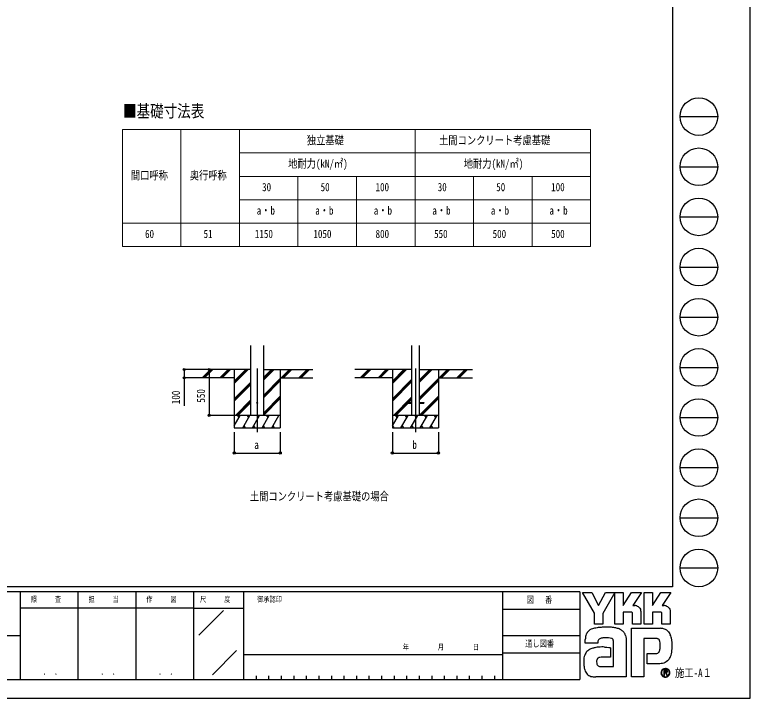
# Model space of a CAD drawing. Units: millimetres, scale not verified. Extents: x -12615 to 12615, y -8910 to 8910.
# Drawn here: x 3818 to 12615, y -8910 to -731 of the extents above; entities that cross this region are included whole.
import ezdxf
from ezdxf.enums import TextEntityAlignment as Align

# ---------------------------------------------------------------- set-up
doc = ezdxf.new("R2010")
doc.units = ezdxf.units.MM
doc.header["$LTSCALE"] = 50
doc.layers.add('0-1_TABLE1', color=7, linetype='Continuous', lineweight=18)
for name, color, linetype in [('0-2_USER1', 3, 'Continuous'), ('0-4_YKK_12', 2, 'Continuous'), ('0-5_YKK_13', 4, 'Continuous'), ('0-6_YKK_A1', 4, 'Continuous'), ('0-7_YKK_D', 6, 'Continuous'), ('0-8_YKK_ZWAK', 7, 'Continuous')]:
    doc.layers.add(name, color=color, linetype=linetype)
doc.styles.add('ＭＳ ゴシック', font='')
doc.styles.get('ＭＳ ゴシック').set_extended_font_data('MS Gothic')

msp = doc.modelspace()

# ---------------------------------------------------------------- linework, layer by layer
at = {"layer": '0-1_TABLE1'}
for p, q in [((5106.06, -2104.85), (10706.06, -2104.85)), ((5106.06, -2104.85), (5106.06, -3504.85)), ((5806.06, -2104.85), (5806.06, -3504.85)), ((6506.06, -2104.85), (6506.06, -3504.85)), ((6506.06, -2384.85), (10706.06, -2384.85)), ((6506.06, -2664.85), (10706.06, -2664.85)), ((7206.06, -2664.85), (7206.06, -3504.85)), ((10006.06, -2664.85), (10006.06, -3504.85)), ((6506.06, -2944.85), (10706.06, -2944.85)), ((5106.06, -3224.85), (10706.06, -3224.85)), ((5106.06, -3504.85), (10706.06, -3504.85))]:
    msp.add_line(p, q, dxfattribs=at)
for points in [[(8606.06, -2104.85), (8606.06, -3224.85), (8606.06, -3504.85)], [(10706.06, -2104.85), (10706.06, -2664.85), (10706.06, -3504.85)], [(7906.06, -2664.85), (7906.06, -3224.85), (7906.06, -3504.85)], [(9306.06, -2664.85), (9306.06, -3224.85), (9306.06, -3504.85)]]:
    msp.add_lwpolyline(points, dxfattribs=at)
at = {"layer": '0-4_YKK_12'}
for p, q in [((6719.06, -4965.79), (6719.06, -5725)), ((8610.06, -4965.79), (8610.06, -5725))]:
    msp.add_line(p, q, dxfattribs=at)
at = {"layer": '0-5_YKK_13'}
for p, q in [((8510.06, -5370.5), (8510.06, -5379.5)), ((8510.06, -5370.5), (8564.86, -5370.5)), ((8510.06, -5379.5), (8564.86, -5379.5)), ((8655.26, -5370.5), (8710.06, -5370.5)), ((8655.26, -5379.5), (8710.06, -5379.5)), ((8710.06, -5370.5), (8710.06, -5379.5))]:
    msp.add_line(p, q, dxfattribs=at)
msp.add_circle((6719.06, -5375), 5, dxfattribs=at)
at = {"layer": '0-6_YKK_A1'}
for p, q in [((6641.31, -5525), (6641.31, -4689.65)), ((6796.81, -5525), (6796.81, -4689.65)), ((8564.86, -4689.65), (8564.86, -5525)), ((8655.26, -4689.65), (8655.26, -5525)), ((6641.31, -4975), (5993.11, -4975)), ((6059.8, -5073.6), (6158.39, -4975)), ((6072.53, -5075), (6172.53, -4975)), ((6086.68, -5075), (6186.68, -4975)), ((6271.93, -5073.6), (6370.52, -4975)), ((6284.67, -5075), (6384.67, -4975)), ((6298.81, -5075), (6398.81, -4975)), ((6444.06, -4975), (6444.06, -5675)), ((6444.06, -5141.88), (6610.94, -4975)), ((6444.06, -5127.74), (6596.8, -4975)), ((6444.06, -5113.6), (6582.66, -4975)), ((6796.81, -5097.5), (6919.31, -4975)), ((6796.81, -5083.36), (6905.17, -4975)), ((6796.81, -5069.21), (6891.02, -4975)), ((6796.81, -4975), (7384.68, -4975)), ((6994.06, -4975), (6994.06, -5675)), ((7003.16, -5075), (7103.16, -4975)), ((7017.3, -5075), (7117.3, -4975)), ((7031.44, -5075), (7131.44, -4975)), ((7215.29, -5075), (7315.29, -4975)), ((7229.43, -5075), (7329.43, -4975)), ((7243.57, -5075), (7343.57, -4975)), ((8564.86, -4975), (7884.11, -4975)), ((7950.8, -5073.6), (8049.39, -4975)), ((7963.53, -5075), (8063.53, -4975)), ((7977.68, -5075), (8077.68, -4975)), ((8162.93, -5073.6), (8261.52, -4975)), ((8175.67, -5075), (8275.67, -4975)), ((8189.81, -5075), (8289.81, -4975)), ((8335.06, -4975), (8335.06, -5675)), ((8335.06, -5141.88), (8501.94, -4975)), ((8335.06, -5127.74), (8487.8, -4975)), ((8335.06, -5113.6), (8473.66, -4975)), ((8655.26, -5130.05), (8810.31, -4975)), ((8655.26, -5115.91), (8796.17, -4975)), ((8655.26, -5101.76), (8782.02, -4975)), ((8655.26, -4975), (9293.27, -4975)), ((8885.06, -4975), (8885.06, -5675)), ((8894.16, -5075), (8994.16, -4975)), ((8908.3, -5075), (9008.3, -4975)), ((8922.44, -5075), (9022.44, -4975)), ((9106.29, -5075), (9206.29, -4975)), ((9120.43, -5075), (9220.43, -4975)), ((9134.57, -5075), (9234.57, -4975)), ((6444.06, -5075), (5993.11, -5075)), ((6796.81, -5281.34), (6994.06, -5084.1)), ((6796.81, -5295.49), (6994.06, -5098.24)), ((6994.06, -5075), (7384.68, -5075)), ((8335.06, -5075), (7884.11, -5075)), ((8335.06, -5325.73), (8564.86, -5095.93)), ((8655.26, -5313.89), (8885.06, -5084.1)), ((8655.26, -5328.04), (8885.06, -5098.24)), ((8885.06, -5075), (9293.27, -5075)), ((6444.06, -5325.73), (6641.31, -5128.48)), ((6444.06, -5339.87), (6641.31, -5142.62)), ((6444.06, -5354.01), (6641.31, -5156.76)), ((6796.81, -5309.63), (6994.06, -5112.38)), ((8335.06, -5339.87), (8564.86, -5110.07)), ((8335.06, -5354.01), (8564.86, -5124.21)), ((8655.26, -5342.18), (8885.06, -5112.38)), ((6456.92, -5525), (6641.31, -5340.61)), ((6471.06, -5525), (6641.31, -5354.75)), ((6796.81, -5493.47), (6994.06, -5296.23)), ((6796.81, -5507.62), (6994.06, -5310.37)), ((6796.81, -5521.76), (6994.06, -5324.51)), ((8347.92, -5525), (8564.86, -5308.06)), ((8516.56, -5370.5), (8564.86, -5322.2)), ((8530.7, -5370.5), (8564.86, -5336.34)), ((8656.28, -5525), (8885.06, -5296.23)), ((8670.43, -5525), (8885.06, -5310.37)), ((8684.57, -5525), (8885.06, -5324.51)), ((6485.2, -5525), (6641.31, -5368.89)), ((8362.06, -5525), (8510.06, -5377)), ((8376.2, -5525), (8521.7, -5379.5)), ((6994.06, -5525), (6444.06, -5525)), ((6444.06, -5650.45), (6516.49, -5525)), ((6501.49, -5550.98), (6486.49, -5525)), ((6545.36, -5675), (6631.96, -5525)), ((6616.96, -5550.98), (6601.96, -5525)), ((6660.83, -5675), (6747.43, -5525)), ((6732.43, -5550.98), (6717.43, -5525)), ((6776.3, -5675), (6862.9, -5525)), ((6847.9, -5550.98), (6832.9, -5525)), ((6891.77, -5675), (6978.37, -5525)), ((6948.37, -5525), (6948.37, -5525)), ((8885.06, -5525), (8335.06, -5525)), ((8335.06, -5650.45), (8407.49, -5525)), ((8392.49, -5550.98), (8377.49, -5525)), ((8436.36, -5675), (8522.96, -5525)), ((8507.96, -5550.98), (8492.96, -5525)), ((8551.83, -5675), (8638.43, -5525)), ((8623.43, -5550.98), (8608.43, -5525)), ((8667.3, -5675), (8753.9, -5525)), ((8738.9, -5550.98), (8723.9, -5525)), ((8782.77, -5675), (8869.37, -5525)), ((8854.37, -5550.98), (8839.37, -5525)), ((6444.06, -5675), (6994.06, -5675)), ((6560.35, -5649.02), (6575.35, -5675)), ((6675.82, -5649.02), (6690.82, -5675)), ((6791.3, -5649.02), (6806.3, -5675)), ((6906.76, -5649.02), (6921.76, -5675)), ((8335.06, -5675), (8885.06, -5675)), ((8335.89, -5649.02), (8350.88, -5675)), ((8451.35, -5649.02), (8466.35, -5675)), ((8566.82, -5649.02), (8581.82, -5675)), ((8682.3, -5649.02), (8697.3, -5675)), ((8797.76, -5649.02), (8812.76, -5675))]:
    msp.add_line(p, q, dxfattribs=at)
at = {"layer": '0-7_YKK_D'}
for p, q in [((5992.11, -4975), (5843.06, -4975)), ((6144.06, -4975), (6144.06, -5525)), ((5992.11, -5075), (5843.06, -5075)), ((6443.06, -5525), (6143.06, -5525)), ((6444.06, -5725), (6444.06, -5976)), ((6994.06, -5725), (6994.06, -5976)), ((8335.06, -5725), (8335.06, -5976)), ((8885.06, -5725), (8885.06, -5976)), ((6444.06, -5975), (6994.06, -5975)), ((8335.06, -5975), (8885.06, -5975))]:
    msp.add_line(p, q, dxfattribs=at)
msp.add_lwpolyline([(5844.06, -4975), (5844.06, -5075), (5844.06, -5410.8)], dxfattribs=at)
for centre in [(5844.06, -4975), (6144.06, -4975), (5844.06, -5075), (6144.06, -5525), (6444.06, -5975), (6994.06, -5975), (8335.06, -5975), (8885.06, -5975)]:
    msp.add_circle(centre, 12.75, dxfattribs=at)
at = {"layer": '0-8_YKK_ZWAK'}
for p, q in [((11685.06, 8325), (11685.06, -7575)), ((11775.06, -1950), (12225.06, -1950)), ((11775.06, -2550), (12225.06, -2550)), ((11775.06, -3150), (12225.06, -3150)), ((11775.06, -3750), (12225.06, -3750)), ((11775.06, -4350), (12225.06, -4350)), ((11775.06, -4950), (12225.06, -4950)), ((11775.06, -5550), (12225.06, -5550)), ((11775.06, -6150), (12225.06, -6150)), ((11775.06, -6750), (12225.06, -6750)), ((11775.06, -7350), (12225.06, -7350)), ((11685.06, -7575), (-11714.94, -7575)), ((3885.06, -7635), (-14.94, -7635)), ((4575.06, -7635), (4575.06, -8685)), ((5265.06, -7635), (5265.06, -8685)), ((5955.06, -7635), (5955.06, -8685)), ((6555.06, -7635), (5955.06, -7635)), ((9652.56, -7635), (6555.06, -7635)), ((6555.06, -7635), (6555.06, -8685)), ((9652.56, -7635), (9652.56, -8685)), ((10575.06, -7635), (9652.56, -7635)), ((10575.06, -7635), (10575.06, -8685)), ((5955.06, -7830), (3885.06, -7830)), ((5955.06, -7830), (6555.06, -7830)), ((6021.31, -8154.87), (6315.11, -7861.08)), ((9652.56, -7845), (10575.06, -7845)), ((-14.94, -8160), (3885.06, -8160)), ((9652.56, -8160), (10575.06, -8160)), ((6182.02, -8627.97), (6470.68, -8339.3)), ((6555.06, -8385), (9652.56, -8385)), ((10575.06, -8370), (9652.56, -8370)), ((-14.94, -8685), (3885.06, -8685)), ((3885.06, -8685), (5955.06, -8685)), ((5955.06, -8685), (6555.06, -8685)), ((6555.06, -8685), (9652.56, -8685)), ((6705.06, -8640), (6705.06, -8685)), ((6855.06, -8640), (6855.06, -8685)), ((7005.06, -8640), (7005.06, -8685)), ((7155.06, -8640), (7155.06, -8685)), ((7305.06, -8640), (7305.06, -8685)), ((7455.06, -8640), (7455.06, -8685)), ((7605.06, -8640), (7605.06, -8685)), ((7755.06, -8640), (7755.06, -8685)), ((7905.06, -8640), (7905.06, -8685)), ((8055.06, -8640), (8055.06, -8685)), ((8205.06, -8640), (8205.06, -8685)), ((8355.06, -8640), (8355.06, -8685)), ((8505.06, -8640), (8505.06, -8685)), ((8655.06, -8640), (8655.06, -8685)), ((8805.06, -8640), (8805.06, -8685)), ((8955.06, -8640), (8955.06, -8685)), ((9105.06, -8640), (9105.06, -8685)), ((9255.06, -8640), (9255.06, -8685)), ((9405.06, -8640), (9405.06, -8685)), ((9555.06, -8640), (9555.06, -8685)), ((9652.56, -8685), (10575.06, -8685)), ((11600.02, -8651.94), (11600.02, -8651.94))]:
    msp.add_line(p, q, dxfattribs=at)
for points in [[(-12615, -8910), (12615, -8910), (12615, 8910), (-12615, 8910)], [(10608.06, -7644), (10718.49, -7644), (10801.41, -7800.3), (10884.12, -7644), (10994.63, -7644), (10853.01, -7895.97), (10853.01, -8022.4), (10752.29, -8022.4), (10752.29, -7892.57)]]:
    msp.add_lwpolyline(points, close=True, dxfattribs=at)
for points in [[(5955.06, -7635), (3885.06, -7635), (3885.06, -8685)], [(11191.64, -7879.83), (11096.31, -7879.83), (11096.31, -8022.29), (10994.74, -8022.29), (10994.74, -7644), (11096.31, -7644), (11096.31, -7798.75), (11196.21, -7644), (11315.52, -7644), (11208.48, -7800.64), (11212.27, -7800.64), (11216.46, -7800.64), (11220.76, -7800.64), (11224.9, -7800.64), (11228.6, -7800.64), (11231.58, -7800.64), (11233.57, -7800.64), (11234.3, -7800.64)], [(11542.53, -7879.83), (11447.31, -7879.83), (11447.31, -8022.4), (11345.69, -8022.4), (11345.69, -7644), (11447.31, -7644), (11447.31, -7798.75), (11547.1, -7644), (11666.41, -7644), (11559.37, -7800.64), (11563.2, -7800.64), (11567.41, -7800.64), (11571.71, -7800.64), (11575.84, -7800.64), (11579.52, -7800.64), (11582.49, -7800.64), (11584.47, -7800.64), (11585.19, -7800.64)], [(11263.52, -7806.64), (11275.65, -7813.57), (11285.92, -7822.6), (11294.18, -7833.36), (11300.27, -7845.45), (11304.03, -7858.49), (11305.32, -7872.11), (11305.32, -8022.65), (11206.23, -8022.65), (11206.23, -7894.23)], [(11614.45, -7806.64), (11626.61, -7813.57), (11636.92, -7822.6), (11645.22, -7833.36), (11651.35, -7845.45), (11655.14, -7858.49), (11656.44, -7872.11), (11656.44, -8022.4), (11557.12, -8022.4), (11557.12, -7894.23)], [(11486.61, -8194.52), (11343.58, -8194.52), (11343.58, -8655), (11193.69, -8655), (11193.69, -8072.37), (11542.06, -8072.37)], [(11123.13, -8157.5), (11127.38, -8174.71), (11129.79, -8193.13), (11130.55, -8212.76), (11130.55, -8655), (10768.66, -8655)], [(11636.14, -8113.54), (11645.92, -8125.87), (11653.24, -8137.83), (11658.35, -8148.65)], [(10814.39, -8196.93), (10807.42, -8200.86), (10801.98, -8205.65), (10797.86, -8211.25), (10794.88, -8217.59), (10792.82, -8224.59), (10791.48, -8232.21), (10790.67, -8240.37), (10790.19, -8249), (10640.23, -8249.37), (10640.67, -8228.86), (10641.5, -8205.82)], [(10871.84, -8296.58), (10900.22, -8298.46), (10922.53, -8300.96), (10937.13, -8303.3), (10942.36, -8304.7), (10942.36, -8419.42), (10925.77, -8417.67), (10907.57, -8416.68), (10888.94, -8416.3), (10871.06, -8416.36), (10855.1, -8416.69), (10842.25, -8417.13), (10833.68, -8417.51), (10830.56, -8417.68), (10817.59, -8420.05), (10806.4, -8423.76), (10797.01, -8428.84), (10789.4, -8435.31), (10783.58, -8443.19), (10779.55, -8452.51), (10777.31, -8463.3), (10776.86, -8475.57), (10778.29, -8489.07), (10781.15, -8500.22), (10785.28, -8509.25), (10790.48, -8516.37), (10796.58, -8521.78), (10803.4, -8525.72), (10810.76, -8528.37), (10818.48, -8529.97), (10977.79, -8529.97), (10977.79, -8235.22), (10977.83, -8229.38), (10977.53, -8223.66), (10976.78, -8218.16), (10975.5, -8212.94), (10973.59, -8208.07), (10970.96, -8203.64), (10967.51, -8199.72), (10963.16, -8196.37)], [(10963.16, -8196.37), (10953.82, -8192.71), (10938.88, -8189.6), (10919.82, -8187.31), (10898.12, -8186.08), (10875.25, -8186.18), (10852.69, -8187.85)], [(11537.48, -8282.99), (11537.29, -8263.9), (11536.38, -8246.69), (11534.23, -8231.59), (11530.31, -8218.78)], [(11623.69, -8462.91), (11609.85, -8473.67), (11595.43, -8482.13), (11580.55, -8488.44), (11565.3, -8492.76), (11549.8, -8495.23), (11534.16, -8496.03), (11380.08, -8496.03), (11380.08, -8374.99), (11466.96, -8374.99), (11482.98, -8374.77), (11497.07, -8373.4), (11509.16, -8369.86)], [(11623.82, -8587.79), (11623.75, -8586.03), (11623.53, -8584.34), (11623.16, -8582.71), (11622.66, -8581.16), (11622.01, -8579.69), (11621.22, -8578.31), (11620.3, -8577.02), (11619.24, -8575.84), (11617.85, -8574.61), (11616.31, -8573.54), (11614.62, -8572.63), (11612.79, -8571.88), (11610.84, -8571.29), (11608.75, -8570.87), (11606.55, -8570.61), (11604.23, -8570.53), (11581.5, -8570.53), (11581.5, -8637.42), (11588.37, -8637.42), (11588.37, -8577.35), (11604.23, -8577.35), (11605.87, -8577.41), (11607.41, -8577.57), (11608.85, -8577.83), (11610.19, -8578.2), (11611.42, -8578.67), (11612.53, -8579.24), (11613.52, -8579.9), (11614.4, -8580.67)], [(11617.08, -8587.79), (11616.66, -8591.01), (11615.51, -8593.54), (11613.78, -8595.47), (11611.64, -8596.87), (11609.23, -8597.83), (11606.71, -8598.42), (11604.25, -8598.72), (11601.99, -8598.8), (11596.03, -8598.8), (11599.04, -8603.91), (11618.68, -8637.65), (11626.54, -8637.65), (11607.6, -8605.17), (11609.37, -8604.82), (11611.07, -8604.37), (11612.67, -8603.83), (11614.19, -8603.2), (11615.6, -8602.47), (11616.92, -8601.65), (11618.14, -8600.73), (11619.24, -8599.73)]]:
    msp.add_lwpolyline(points, dxfattribs=at)
for centre in [(12000.06, -1950), (12000.06, -2550), (12000.06, -3150), (12000.06, -3750), (12000.06, -4350), (12000.06, -4950), (12000.06, -5550), (12000.06, -6150), (12000.06, -6750), (12000.06, -7350)]:
    msp.add_circle(centre, 225, dxfattribs=at)
for centre, radius, start, end in [((11234.45, -7875.57), 74.93, 78.26798, 90.11215), ((11235.52, -7870.11), 69.37, 66.19963, 78.22058), ((11585.34, -7875.7), 75.07, 78.27851, 90.10826), ((11586.37, -7870.44), 69.7, 66.2483, 78.23226), ((11192.17, -7893.88), 14.06, 358.57817, 92.1683), ((11543.13, -7893.81), 14, 358.29941, 92.43455), ((10754.79, -8184.02), 108.55, 122.60463, 137.83438), ((10769.15, -8207.24), 135.84, 108.37421, 122.42809), ((10791.88, -8288.08), 219.75, 100.93159, 107.35499), ((10866.16, -8648.45), 587.69, 97.86054, 101.37938), ((10901.03, -8890.74), 832.48, 94.90201, 97.9576), ((10903.41, -8910.14), 852, 91.6169, 94.94971), ((10900.11, -8772.18), 714.01, 87.51794, 91.66439), ((10909.38, -8573.33), 514.94, 81.92631, 87.59083), ((10936.76, -8385.69), 325.32, 73.67137, 82.05943), ((10977.38, -8249.75), 183.45, 60.60528, 73.9085), ((10994.01, -8216.59), 146.41, 52.17347, 59.90542), ((11536.36, -8232.64), 160.37, 78.73198, 87.96551), ((11541.07, -8208.59), 135.87, 69.03034, 78.69541), ((11545.45, -8196.9), 123.38, 59.39484, 68.9885), ((11547.48, -8193.34), 119.28, 50.3012, 59.3616), ((10821.12, -8207.6), 179.04, 163.48385, 171.57982), ((10774.82, -8193.86), 130.74, 152.2125, 163.4865), ((10754.81, -8183.52), 108.22, 138.03852, 152.12015), ((11008.88, -8197.34), 122.08, 43.55042, 52.14561), ((11017.07, -8189.43), 110.69, 34.48659, 43.50182), ((11017.13, -8189.26), 110.55, 25.58915, 34.43128), ((11007.29, -8193.87), 121.41, 17.43089, 25.54591), ((11546.74, -8194.18), 120.4, 42.05209, 50.28551), ((11487.28, -8228.44), 188.76, 14.76267, 25.00486), ((11371.51, -8259.99), 308.76, 7.9139, 14.95041), ((10913.41, -8221.38), 272.36, 171.55622, 176.72493), ((10853.97, -8290.89), 101.95, 102.4979, 112.84632), ((10873.7, -8375.98), 189.3, 96.37207, 102.75341), ((11487.42, -8268.03), 73.52, 77.94572, 90.63794), ((11493.81, -8238.05), 42.86, 60.20991, 77.92418), ((11497.96, -8230.26), 34.04, 39.8078, 59.75378), ((11492.14, -8234.71), 41.37, 22.65544, 39.38165), ((11255.87, -8276.8), 425.61, 2.54376, 8.01251), ((11189.59, -8280.29), 491.98, 357.76419, 2.60674), ((10750.42, -8434.88), 122.29, 130.60221, 141.94427), ((10757.63, -8443.54), 133.55, 120.60724, 130.53081), ((10771.85, -8467.72), 161.6, 112.58838, 120.58162), ((10790.98, -8513.7), 211.4, 106.61303, 112.59024), ((10821.07, -8614.84), 316.93, 99.87193, 106.59825), ((10837.93, -8709.82), 413.39, 94.78469, 99.91711), ((10846.14, -8804.31), 508.24, 90.80099, 94.81812), ((10847.39, -8874.68), 578.61, 87.57779, 90.82714), ((11490.45, -8334.13), 40.8, 314.78099, 333.92928), ((11460.15, -8319.42), 74.48, 334.00676, 347.34989), ((11377.49, -8300.27), 159.33, 347.14308, 355.40008), ((11196.61, -8284.73), 340.88, 355.2339, 0.29193), ((11307.45, -8294.38), 373.25, 347.15166, 352.97565), ((11208.51, -8281.51), 473.02, 352.8937, 357.82206), ((10914.4, -8470.46), 291.87, 174.55588, 182.47272), ((10826.95, -8462.09), 204.02, 164.97537, 174.56739), ((10777.37, -8448.87), 152.71, 153.89178, 164.94341), ((10754.78, -8438.01), 127.65, 142.04688, 153.80771), ((11495.16, -8338.28), 34.54, 293.91672, 314.09376), ((11506.24, -8334.86), 173.92, 318.67367, 325.29112), ((11551.08, -8368.28), 118.04, 326.23251, 339.61931), ((11440.22, -8325.35), 236.92, 339.22498, 347.31457), ((11077.49, -8467.89), 454.94, 181.90948, 187.89042), ((10886.08, -8494.82), 261.65, 187.80471, 196.36971), ((11523.69, -8350.16), 150.71, 311.57033, 318.66243), ((10785.01, -8524.67), 156.26, 196.3102, 208.20993), ((10741.01, -8548.09), 106.41, 208.29777, 223.35561), ((11599.78, -8604.63), 52.6, 179.86065, 225.14399), ((11600.11, -8604.57), 52.92, 90.09157, 179.92363), ((11599.77, -8604.4), 47.06, 134.8007, 180.12175), ((11599.58, -8604.7), 46.87, 179.75513, 225.29722), ((11599.91, -8604.13), 46.97, 89.86602, 135.149), ((11600.1, -8604.47), 52.82, 44.93442, 90.08536), ((11600.12, -8604.49), 47.33, 45.03108, 90.11509), ((11599.95, -8604.42), 47.52, 270.09072, 359.90926), ((11607.02, -8587.51), 10.06, 358.3894, 42.86139), ((11607.22, -8588.27), 16.6, 316.37674, 1.6565), ((11600.15, -8604.5), 47.31, 0.00643, 45.07115), ((11600.52, -8604.31), 52.41, 359.78949, 45.13288), ((11600.39, -8604.71), 52.54, 314.92572, 0.23508), ((10731.08, -8556.83), 93.2, 223.64205, 239.63663), ((10739.32, -8541.84), 110.3, 239.8785, 253.65355), ((10754.4, -8490.03), 164.26, 253.69102, 263.74909), ((10767.18, -8376.29), 278.71, 263.68487, 270.30455), ((11600.03, -8604.63), 52.77, 224.94536, 269.98445), ((11599.93, -8605.12), 46.82, 224.62822, 270.10973), ((11600.03, -8604.37), 53.04, 269.98802, 314.93777)]:
    msp.add_arc(centre, radius, start, end, dxfattribs=at)

# ---------------------------------------------------------------- texts
at = {"layer": '0-1_TABLE1', "style": 'ＭＳ ゴシック', "width": 0.8}
for s, p in [('独立基礎', (7311.26, -2312.35)), ('土間コンクリート考慮基礎', (8892.86, -2312.35)), ('地耐力(kN/㎡)', (7088.06, -2592.35)), ('地耐力(kN/㎡)', (9188.06, -2592.35)), ('間口呼称', (5207.66, -2732.35)), ('奥行呼称', (5911.26, -2732.35)), ('30', (6776.86, -2872.35)), ('50', (7476.86, -2872.35)), ('100', (8133.66, -2872.35)), ('30', (8876.86, -2872.35)), ('50', (9576.86, -2872.35)), ('100', (10233.66, -2872.35)), ('a・b', (6712.06, -3152.35)), ('a・b', (7412.06, -3152.35)), ('a・b', (8112.06, -3152.35)), ('a・b', (8812.06, -3152.35)), ('a・b', (9512.06, -3152.35)), ('a・b', (10212.06, -3152.35)), ('60', (5376.86, -3432.35)), ('51', (6076.86, -3432.35)), ('1150', (6690.46, -3432.35)), ('1050', (7390.46, -3432.35)), ('800', (8133.66, -3432.35)), ('550', (8833.66, -3432.35)), ('500', (9533.66, -3432.35)), ('500', (10233.66, -3432.35))]:
    msp.add_text(s, height=98.97, dxfattribs=at).set_placement(p, align=Align.BOTTOM_LEFT)
at = {"layer": '0-2_USER1', "style": 'ＭＳ ゴシック', "width": 0.8}
for s, height, p in [('■基礎寸法表', 148.5, (5113.4, -2002.5)), ('土間コンクリート考慮基礎の場合', 98.97, (6630, -6573))]:
    msp.add_text(s, height=height, dxfattribs=at).set_placement(p, align=Align.BOTTOM_LEFT)
at = {"layer": '0-7_YKK_D', "style": 'ＭＳ ゴシック', "width": 0.8}
for s, p in [('100', (5824.06, -5390.8)), ('550', (6124.06, -5372.4))]:
    msp.add_text(s, height=98.97, rotation=90, dxfattribs=at).set_placement(p, align=Align.BOTTOM_LEFT)
for s, p in [('a', (6683.06, -5955)), ('b', (8574.06, -5955))]:
    msp.add_text(s, height=98.97, dxfattribs=at).set_placement(p, align=Align.BOTTOM_LEFT)
at = {"layer": '0-8_YKK_ZWAK', "style": 'ＭＳ ゴシック', "width": 0.8}
for s, height, p in [('照     査', 65.98, (4009.26, -7777.5)), ('担     当', 65.98, (4701.66, -7777.5)), ('作     図', 65.98, (5391.66, -7777.5)), ('尺     度', 65.98, (6034.26, -7777.5)), ('御承認印', 65.98, (6717.41, -7777.5)), ('図\u3000 番', 76.98, (9940.21, -7792.5)), ('年        月        日', 65.98, (8459.72, -8349.64)), ('通し図番', 76.98, (9923.41, -8317.5)), ('． ．', 77.75, (4155, -8653.06)), ('． ．', 77.75, (4845, -8653.06)), ('． ．', 77.75, (5535, -8653.06)), ('施工-A１', 98.97, (11715.06, -8685))]:
    msp.add_text(s, height=height, dxfattribs=at).set_placement(p, align=Align.BOTTOM_LEFT)

doc.saveas('drawing.dxf')
